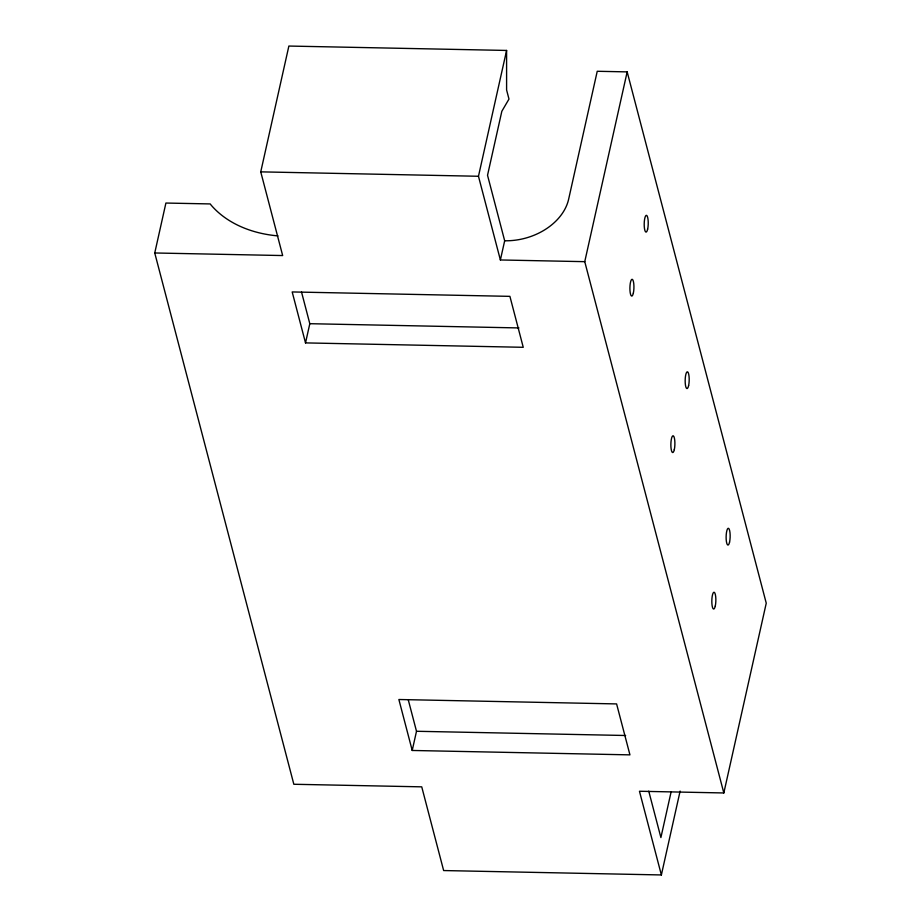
<?xml version="1.0" encoding="UTF-8"?>
<svg xmlns="http://www.w3.org/2000/svg" width="921" height="921" viewBox="0 0 921 921"><rect width="100%" height="100%" fill="white"/><g stroke="black" fill="none" stroke-linecap="round" stroke-linejoin="round"><path stroke-width="1.38" d="M154.751 252.976L282.666 255.554L260.747 171.859L288.872 46.05L506.596 50.448L506.596 89.97L508.979 99.065L501.83 111.291L487.531 175.266L504.673 240.772L500.379 259.964L584.754 261.668L723.825 792.958L639.462 791.254L661.37 874.95L443.646 870.552L421.737 786.845L293.834 784.266L154.751 252.976L165.907 203.046L210.218 203.932L211.254 205.268A112.143 83.166 -14.7 0 0 277.958 235.891M305.519 342.9L292.187 291.945L509.912 296.355L523.243 347.298L305.519 342.9L309.813 323.697L301.524 292.038M500.379 259.964L478.471 176.268L506.596 50.448M412.217 750.465L398.874 699.511L616.598 703.92L629.941 754.863L412.217 750.465L416.499 731.274L408.21 699.603M584.754 261.668L627.166 71.884L597.234 71.274L568.637 199.224A56.077 41.583 -14.7 0 1 504.673 240.772M671.156 791.669L660.898 837.569L648.752 791.162M661.37 874.95L680.124 791.07M723.825 792.958L766.249 603.174L627.166 71.884M260.747 171.859L478.471 176.268M309.813 323.697L518.937 327.934M416.499 731.274L625.635 735.499M647.647 229.156A8.416 2.015 -88.8 0 0 646.738 215.433A8.416 2.015 -88.8 0 0 644.263 226.508A8.416 2.015 -88.8 0 0 647.647 229.156M688.609 385.634A8.416 2.015 -88.8 0 0 687.699 371.911A8.416 2.015 -88.8 0 0 685.224 382.986A8.416 2.015 -88.8 0 0 688.609 385.634M729.57 542.112A8.416 2.015 -88.8 0 0 728.661 528.389A8.416 2.015 -88.8 0 0 726.185 539.464A8.416 2.015 -88.8 0 0 729.57 542.112M715.272 606.087A8.416 2.015 -88.8 0 0 714.362 592.353A8.416 2.015 -88.8 0 0 711.887 603.439A8.416 2.015 -88.8 0 0 715.272 606.087M674.31 449.609A8.416 2.015 -88.8 0 0 673.401 435.886A8.416 2.015 -88.8 0 0 670.925 446.961A8.416 2.015 -88.8 0 0 674.31 449.609M633.349 293.131A8.416 2.015 -88.8 0 0 632.439 279.408A8.416 2.015 -88.8 0 0 629.964 290.483A8.416 2.015 -88.8 0 0 633.349 293.131"/></g></svg>
